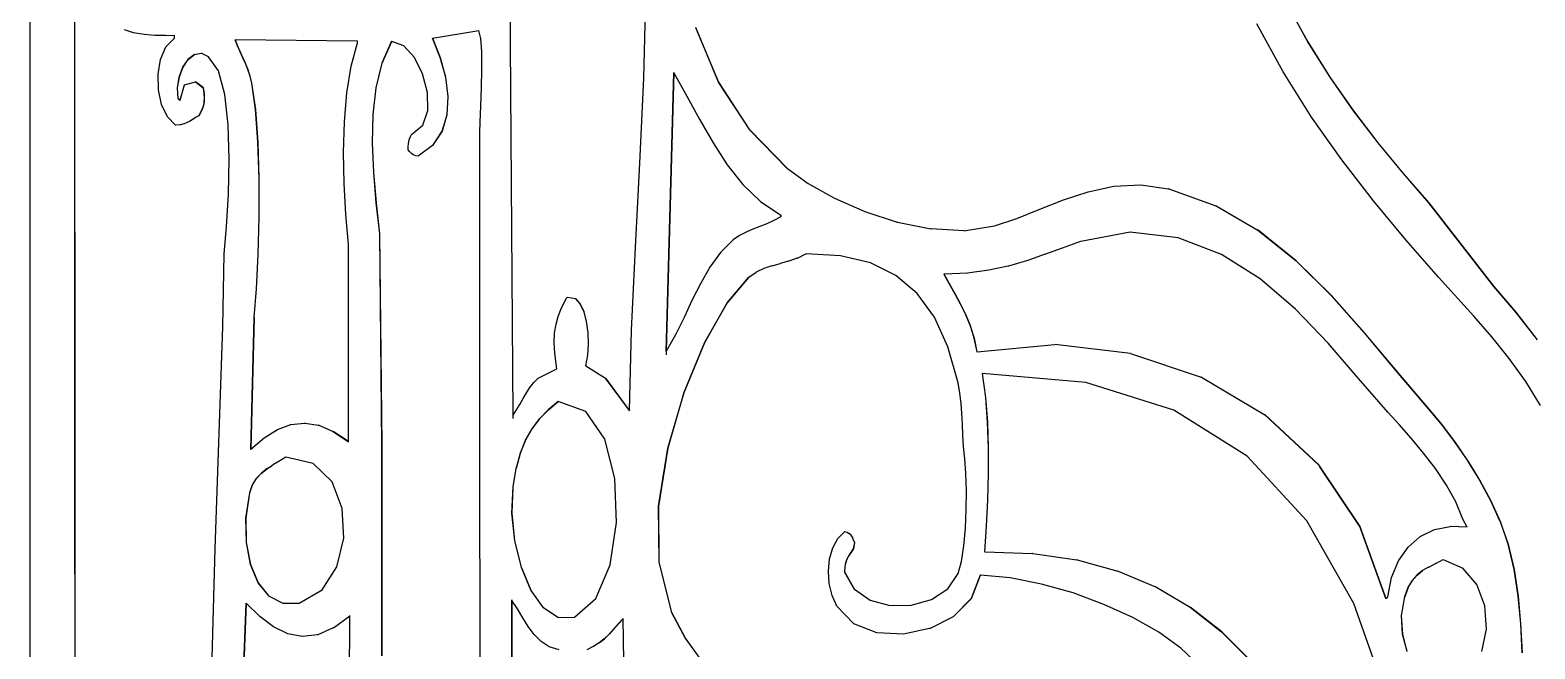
# Model space of a CAD drawing. Header units: inches. Extents: x -343 to 13887, y -13069 to -746.
# Drawn here: x 3665.02 to 3685.13, y -9214.31 to -9206.04 of the extents above; entities that cross this region are included whole.
import ezdxf

# ---------------------------------------------------------------- set-up
doc = ezdxf.new("R2010")
doc.units = ezdxf.units.IN
doc.header["$LTSCALE"] = 17
doc.header["$MEASUREMENT"] = 0
doc.layers.add('OUTLINE', color=1, linetype='Continuous', lineweight=25)

msp = doc.modelspace()

# ---------------------------------------------------------------- linework, layer by layer
for p, q in [((3665.02, -9231.163), (3665.02, -9197.338)), ((3665.61, -9198.178), (3665.617, -9211.878)), ((3665.62, -9211.878), (3665.612, -9198.178)), ((3671.411, -9202.938), (3671.47, -9211.191)), ((3671.473, -9211.187), (3671.414, -9202.938)), ((3673.222, -9206.686), (3673.249, -9205.552)), ((3681.818, -9205.704), (3682.091, -9206.202)), ((3682.093, -9206.202), (3681.82, -9205.704)), ((3666.404, -9206.08), (3666.281, -9206.038)), ((3670.398, -9206.152), (3671.014, -9206.048)), ((3671.042, -9206.155), (3671.014, -9206.048)), ((3673.91, -9206.01), (3674.216, -9206.741)), ((3674.219, -9206.741), (3673.913, -9206.01)), ((3681.761, -9206.6), (3681.412, -9205.96)), ((3666.543, -9206.104), (3666.404, -9206.08)), ((3666.688, -9206.114), (3666.543, -9206.104)), ((3666.827, -9206.115), (3666.688, -9206.114)), ((3666.83, -9206.115), (3666.827, -9206.115)), ((3666.83, -9206.115), (3666.95, -9206.111)), ((3666.836, -9206.269), (3666.95, -9206.152)), ((3666.95, -9206.152), (3666.95, -9206.111)), ((3667.759, -9206.173), (3667.79, -9206.253)), ((3667.762, -9206.173), (3667.759, -9206.173)), ((3667.792, -9206.253), (3667.762, -9206.173)), ((3669.394, -9206.193), (3667.762, -9206.173)), ((3667.79, -9206.253), (3667.823, -9206.331)), ((3667.792, -9206.253), (3667.79, -9206.253)), ((3667.826, -9206.331), (3667.792, -9206.253)), ((3669.309, -9206.527), (3669.394, -9206.214)), ((3669.394, -9206.214), (3669.394, -9206.193)), ((3669.85, -9206.193), (3669.721, -9206.487)), ((3669.724, -9206.487), (3669.853, -9206.194)), ((3669.853, -9206.194), (3669.85, -9206.193)), ((3670.013, -9206.252), (3669.853, -9206.194)), ((3670.155, -9206.409), (3670.013, -9206.252)), ((3670.398, -9206.152), (3670.395, -9206.152)), ((3670.395, -9206.152), (3670.499, -9206.409)), ((3670.501, -9206.409), (3670.398, -9206.152)), ((3671.054, -9206.336), (3671.042, -9206.155)), ((3682.093, -9206.202), (3682.091, -9206.202)), ((3682.091, -9206.202), (3682.386, -9206.674)), ((3682.389, -9206.674), (3682.093, -9206.202)), ((3666.73, -9206.634), (3666.763, -9206.437)), ((3666.763, -9206.437), (3666.836, -9206.269)), ((3667.13, -9206.436), (3667.06, -9206.541)), ((3667.063, -9206.541), (3667.133, -9206.436)), ((3667.215, -9206.368), (3667.13, -9206.436)), ((3667.133, -9206.436), (3667.13, -9206.436)), ((3667.133, -9206.436), (3667.218, -9206.368)), ((3667.218, -9206.368), (3667.215, -9206.368)), ((3667.218, -9206.368), (3667.308, -9206.353)), ((3667.406, -9206.401), (3667.308, -9206.353)), ((3667.536, -9206.586), (3667.406, -9206.401)), ((3667.823, -9206.331), (3667.859, -9206.408)), ((3667.826, -9206.331), (3667.823, -9206.331)), ((3667.862, -9206.408), (3667.826, -9206.331)), ((3667.859, -9206.408), (3667.894, -9206.487)), ((3667.862, -9206.408), (3667.859, -9206.408)), ((3667.897, -9206.487), (3667.862, -9206.408)), ((3670.265, -9206.629), (3670.155, -9206.409)), ((3670.501, -9206.409), (3670.499, -9206.409)), ((3670.499, -9206.409), (3670.57, -9206.672)), ((3670.573, -9206.672), (3670.501, -9206.409)), ((3671.056, -9206.565), (3671.054, -9206.336)), ((3666.736, -9206.842), (3666.73, -9206.634)), ((3667.06, -9206.541), (3667.011, -9206.673)), ((3667.014, -9206.673), (3667.063, -9206.541)), ((3667.063, -9206.541), (3667.06, -9206.541)), ((3667.62, -9206.903), (3667.536, -9206.586)), ((3667.894, -9206.487), (3667.928, -9206.57)), ((3667.897, -9206.487), (3667.894, -9206.487)), ((3667.931, -9206.57), (3667.897, -9206.487)), ((3667.928, -9206.57), (3667.957, -9206.658)), ((3667.931, -9206.57), (3667.928, -9206.57)), ((3667.96, -9206.658), (3667.931, -9206.57)), ((3669.251, -9206.883), (3669.309, -9206.527)), ((3669.721, -9206.487), (3669.64, -9206.815)), ((3669.643, -9206.815), (3669.724, -9206.487)), ((3669.724, -9206.487), (3669.721, -9206.487)), ((3670.329, -9206.877), (3670.265, -9206.629)), ((3671.05, -9206.814), (3671.056, -9206.565)), ((3673.518, -9210.339), (3673.62, -9206.608)), ((3673.623, -9206.613), (3673.521, -9210.334)), ((3673.62, -9206.608), (3673.623, -9206.613)), ((3673.623, -9206.613), (3673.795, -9206.926)), ((3682.141, -9207.205), (3681.761, -9206.6)), ((3666.777, -9207.037), (3666.736, -9206.842)), ((3667.011, -9206.673), (3666.987, -9206.817)), ((3666.987, -9206.817), (3666.994, -9206.961)), ((3666.99, -9206.817), (3666.987, -9206.817)), ((3666.99, -9206.817), (3667.014, -9206.673)), ((3666.997, -9206.961), (3666.99, -9206.817)), ((3667.014, -9206.673), (3667.011, -9206.673)), ((3667.024, -9206.98), (3667.082, -9206.774)), ((3667.082, -9206.774), (3667.229, -9206.733)), ((3667.229, -9206.733), (3667.332, -9206.816)), ((3667.232, -9206.733), (3667.229, -9206.733)), ((3667.335, -9206.816), (3667.232, -9206.733)), ((3667.332, -9206.816), (3667.344, -9206.889)), ((3667.335, -9206.816), (3667.332, -9206.816)), ((3667.346, -9206.889), (3667.335, -9206.816)), ((3667.957, -9206.658), (3667.98, -9206.753)), ((3667.96, -9206.658), (3667.957, -9206.658)), ((3667.983, -9206.753), (3667.96, -9206.658)), ((3667.98, -9206.753), (3668.03, -9207.106)), ((3667.983, -9206.753), (3667.98, -9206.753)), ((3668.033, -9207.106), (3667.983, -9206.753)), ((3669.64, -9206.815), (3669.599, -9207.171)), ((3669.602, -9207.171), (3669.643, -9206.815)), ((3669.643, -9206.815), (3669.64, -9206.815)), ((3670.573, -9206.672), (3670.57, -9206.672)), ((3670.57, -9206.672), (3670.603, -9206.93)), ((3670.606, -9206.93), (3670.573, -9206.672)), ((3671.041, -9207.058), (3671.05, -9206.814)), ((3673.169, -9207.822), (3673.222, -9206.686)), ((3674.216, -9206.741), (3674.633, -9207.377)), ((3674.219, -9206.741), (3674.216, -9206.741)), ((3674.636, -9207.377), (3674.219, -9206.741)), ((3682.386, -9206.674), (3682.701, -9207.122)), ((3682.389, -9206.674), (3682.386, -9206.674)), ((3682.703, -9207.122), (3682.389, -9206.674)), ((3666.854, -9207.202), (3666.777, -9207.037)), ((3666.997, -9206.961), (3666.994, -9206.961)), ((3667.024, -9206.98), (3666.997, -9206.961)), ((3666.997, -9206.961), (3667.023, -9206.982)), ((3667.023, -9206.982), (3667.024, -9206.98)), ((3667.337, -9207.048), (3667.322, -9207.092)), ((3667.325, -9207.092), (3667.34, -9207.048)), ((3667.346, -9207.002), (3667.337, -9207.048)), ((3667.34, -9207.048), (3667.337, -9207.048)), ((3667.34, -9207.048), (3667.348, -9207.002)), ((3667.344, -9206.889), (3667.348, -9206.95)), ((3667.346, -9206.889), (3667.344, -9206.889)), ((3667.351, -9206.95), (3667.346, -9206.889)), ((3667.348, -9206.95), (3667.346, -9207.002)), ((3667.348, -9207.002), (3667.346, -9207.002)), ((3667.351, -9206.95), (3667.348, -9206.95)), ((3667.348, -9207.002), (3667.351, -9206.95)), ((3667.665, -9207.311), (3667.62, -9206.903)), ((3669.219, -9207.27), (3669.251, -9206.883)), ((3670.334, -9207.117), (3670.329, -9206.877)), ((3670.603, -9206.93), (3670.59, -9207.175)), ((3670.593, -9207.175), (3670.606, -9206.93)), ((3670.606, -9206.93), (3670.603, -9206.93)), ((3671.032, -9207.268), (3671.041, -9207.058)), ((3673.795, -9206.926), (3673.968, -9207.244)), ((3666.964, -9207.313), (3666.854, -9207.202)), ((3667.155, -9207.259), (3667.12, -9207.279)), ((3667.157, -9207.259), (3667.155, -9207.259)), ((3667.191, -9207.236), (3667.157, -9207.259)), ((3667.194, -9207.236), (3667.191, -9207.236)), ((3667.229, -9207.212), (3667.194, -9207.236)), ((3667.232, -9207.212), (3667.229, -9207.212)), ((3667.274, -9207.189), (3667.232, -9207.212)), ((3667.301, -9207.138), (3667.274, -9207.189)), ((3667.276, -9207.189), (3667.274, -9207.189)), ((3667.276, -9207.189), (3667.303, -9207.138)), ((3667.322, -9207.092), (3667.301, -9207.138)), ((3667.303, -9207.138), (3667.301, -9207.138)), ((3667.303, -9207.138), (3667.325, -9207.092)), ((3667.325, -9207.092), (3667.322, -9207.092)), ((3668.03, -9207.106), (3668.061, -9207.543)), ((3668.033, -9207.106), (3668.03, -9207.106)), ((3668.064, -9207.543), (3668.033, -9207.106)), ((3669.599, -9207.171), (3669.591, -9207.55)), ((3669.594, -9207.55), (3669.602, -9207.171)), ((3669.602, -9207.171), (3669.599, -9207.171)), ((3670.268, -9207.316), (3670.334, -9207.117)), ((3670.59, -9207.175), (3670.524, -9207.396)), ((3670.527, -9207.396), (3670.593, -9207.175)), ((3670.593, -9207.175), (3670.59, -9207.175)), ((3673.968, -9207.244), (3674.146, -9207.552)), ((3682.546, -9207.778), (3682.141, -9207.205)), ((3682.703, -9207.122), (3682.701, -9207.122)), ((3682.701, -9207.122), (3683.029, -9207.549)), ((3683.031, -9207.549), (3682.703, -9207.122)), ((3666.967, -9207.313), (3666.964, -9207.313)), ((3667.025, -9207.308), (3666.967, -9207.313)), ((3667.028, -9207.308), (3667.025, -9207.308)), ((3667.075, -9207.296), (3667.028, -9207.308)), ((3667.078, -9207.296), (3667.075, -9207.296)), ((3667.117, -9207.279), (3667.078, -9207.296)), ((3667.12, -9207.279), (3667.117, -9207.279)), ((3667.679, -9207.77), (3667.665, -9207.311)), ((3669.209, -9207.677), (3669.219, -9207.27)), ((3670.104, -9207.464), (3670.116, -9207.438)), ((3670.116, -9207.438), (3670.268, -9207.316)), ((3670.524, -9207.396), (3670.398, -9207.584)), ((3670.401, -9207.584), (3670.527, -9207.396)), ((3670.527, -9207.396), (3670.524, -9207.396)), ((3671.029, -9207.417), (3671.032, -9207.268)), ((3671.029, -9211.461), (3671.029, -9207.417)), ((3674.633, -9207.377), (3675.137, -9207.894)), ((3674.636, -9207.377), (3674.633, -9207.377)), ((3675.14, -9207.894), (3674.636, -9207.377)), ((3668.061, -9207.543), (3668.077, -9208.032)), ((3668.064, -9207.543), (3668.061, -9207.543)), ((3668.08, -9208.032), (3668.064, -9207.543)), ((3669.594, -9207.55), (3669.591, -9207.55)), ((3669.591, -9207.55), (3669.608, -9207.946)), ((3669.611, -9207.946), (3669.594, -9207.55)), ((3670.071, -9207.645), (3670.073, -9207.598)), ((3670.089, -9207.665), (3670.071, -9207.645)), ((3670.073, -9207.598), (3670.076, -9207.562)), ((3670.076, -9207.562), (3670.08, -9207.533)), ((3670.08, -9207.533), (3670.086, -9207.509)), ((3670.086, -9207.509), (3670.094, -9207.487)), ((3670.094, -9207.487), (3670.104, -9207.464)), ((3670.398, -9207.584), (3670.207, -9207.728)), ((3670.401, -9207.584), (3670.398, -9207.584)), ((3674.146, -9207.552), (3674.336, -9207.842)), ((3683.029, -9207.549), (3683.366, -9207.958)), ((3683.031, -9207.549), (3683.029, -9207.549)), ((3683.369, -9207.958), (3683.031, -9207.549)), ((3667.669, -9208.237), (3667.679, -9207.77)), ((3669.217, -9208.094), (3669.209, -9207.677)), ((3670.103, -9207.681), (3670.089, -9207.665)), ((3670.118, -9207.694), (3670.103, -9207.681)), ((3670.133, -9207.705), (3670.118, -9207.694)), ((3670.152, -9207.714), (3670.133, -9207.705)), ((3670.175, -9207.722), (3670.152, -9207.714)), ((3670.204, -9207.728), (3670.175, -9207.722)), ((3670.207, -9207.728), (3670.204, -9207.728)), ((3673.107, -9208.949), (3673.169, -9207.822)), ((3674.336, -9207.842), (3674.545, -9208.106)), ((3682.969, -9208.323), (3682.546, -9207.778)), ((3668.077, -9208.032), (3668.077, -9208.543)), ((3668.08, -9208.032), (3668.077, -9208.032)), ((3668.08, -9208.543), (3668.08, -9208.032)), ((3669.611, -9207.946), (3669.608, -9207.946)), ((3669.608, -9207.946), (3669.643, -9208.353)), ((3669.646, -9208.353), (3669.611, -9207.946)), ((3675.14, -9207.894), (3675.137, -9207.894)), ((3675.14, -9207.894), (3675.415, -9208.093)), ((3683.369, -9207.958), (3683.366, -9207.958)), ((3683.366, -9207.958), (3683.707, -9208.35)), ((3683.71, -9208.35), (3683.369, -9207.958)), ((3667.645, -9208.673), (3667.669, -9208.237)), ((3669.24, -9208.508), (3669.217, -9208.094)), ((3674.545, -9208.106), (3674.78, -9208.333)), ((3675.418, -9208.093), (3675.415, -9208.093)), ((3675.418, -9208.093), (3675.766, -9208.29)), ((3678.828, -9208.313), (3679.159, -9208.203)), ((3679.159, -9208.203), (3679.502, -9208.129)), ((3679.502, -9208.129), (3679.86, -9208.11)), ((3679.863, -9208.11), (3679.86, -9208.11)), ((3679.863, -9208.11), (3680.232, -9208.164)), ((3680.235, -9208.164), (3680.232, -9208.164)), ((3680.235, -9208.164), (3680.863, -9208.392)), ((3669.643, -9208.353), (3669.689, -9208.765)), ((3669.646, -9208.353), (3669.643, -9208.353)), ((3669.691, -9208.765), (3669.646, -9208.353)), ((3674.78, -9208.333), (3675.049, -9208.516)), ((3675.769, -9208.29), (3675.766, -9208.29)), ((3675.769, -9208.29), (3676.171, -9208.468)), ((3678.202, -9208.561), (3678.51, -9208.438)), ((3678.51, -9208.438), (3678.828, -9208.313)), ((3680.866, -9208.392), (3680.863, -9208.392)), ((3680.866, -9208.392), (3681.426, -9208.719)), ((3683.403, -9208.845), (3682.969, -9208.323)), ((3683.707, -9208.35), (3684.576, -9209.47)), ((3683.71, -9208.35), (3683.707, -9208.35)), ((3684.579, -9209.47), (3683.71, -9208.35)), ((3668.077, -9208.543), (3668.065, -9209.044)), ((3668.068, -9209.044), (3668.08, -9208.543)), ((3668.08, -9208.543), (3668.077, -9208.543)), ((3669.276, -9208.91), (3669.24, -9208.508)), ((3674.862, -9208.633), (3674.769, -9208.669)), ((3674.956, -9208.59), (3674.862, -9208.633)), ((3675.049, -9208.537), (3674.956, -9208.59)), ((3675.049, -9208.516), (3675.049, -9208.537)), ((3676.174, -9208.468), (3676.171, -9208.468)), ((3676.174, -9208.468), (3676.607, -9208.61)), ((3676.61, -9208.61), (3676.607, -9208.61)), ((3676.61, -9208.61), (3677.056, -9208.701)), ((3677.495, -9208.724), (3677.905, -9208.661)), ((3677.905, -9208.661), (3678.202, -9208.561)), ((3667.612, -9209.035), (3667.645, -9208.673)), ((3669.689, -9208.765), (3669.718, -9211.585)), ((3669.691, -9208.765), (3669.689, -9208.765)), ((3669.721, -9211.585), (3669.691, -9208.765)), ((3674.415, -9208.848), (3674.246, -9209.017)), ((3674.499, -9208.789), (3674.415, -9208.848)), ((3674.586, -9208.742), (3674.499, -9208.789)), ((3674.676, -9208.704), (3674.586, -9208.742)), ((3674.769, -9208.669), (3674.676, -9208.704)), ((3677.059, -9208.701), (3677.056, -9208.701)), ((3677.495, -9208.724), (3677.059, -9208.701)), ((3679.054, -9208.869), (3678.811, -9208.957)), ((3679.057, -9208.869), (3679.054, -9208.869)), ((3679.717, -9208.744), (3679.057, -9208.869)), ((3680.361, -9208.821), (3679.717, -9208.744)), ((3680.938, -9209.04), (3680.361, -9208.821)), ((3681.426, -9208.719), (3681.935, -9209.125)), ((3681.429, -9208.719), (3681.426, -9208.719)), ((3681.938, -9209.125), (3681.429, -9208.719)), ((3683.84, -9209.346), (3683.403, -9208.845)), ((3667.597, -9210.009), (3667.612, -9209.035)), ((3668.065, -9209.044), (3668.042, -9209.501)), ((3668.045, -9209.501), (3668.068, -9209.044)), ((3668.068, -9209.044), (3668.065, -9209.044)), ((3669.276, -9211.542), (3669.276, -9208.91)), ((3673.055, -9210.055), (3673.107, -9208.949)), ((3674.246, -9209.017), (3674.104, -9209.211)), ((3675.273, -9209.09), (3675.387, -9209.035)), ((3675.387, -9209.035), (3675.39, -9209.035)), ((3675.848, -9209.06), (3675.39, -9209.035)), ((3676.247, -9209.155), (3675.848, -9209.06)), ((3678.571, -9209.044), (3678.337, -9209.125)), ((3678.574, -9209.044), (3678.571, -9209.044)), ((3678.808, -9208.957), (3678.574, -9209.044)), ((3678.811, -9208.957), (3678.808, -9208.957)), ((3681.456, -9209.368), (3680.938, -9209.04)), ((3674.104, -9209.211), (3673.98, -9209.424)), ((3674.823, -9209.228), (3674.722, -9209.277)), ((3674.825, -9209.228), (3674.823, -9209.228)), ((3674.93, -9209.192), (3674.825, -9209.228)), ((3674.933, -9209.192), (3674.93, -9209.192)), ((3674.933, -9209.192), (3675.041, -9209.162)), ((3675.043, -9209.162), (3675.041, -9209.162)), ((3675.154, -9209.13), (3675.043, -9209.162)), ((3675.157, -9209.13), (3675.154, -9209.13)), ((3675.27, -9209.09), (3675.157, -9209.13)), ((3675.273, -9209.09), (3675.27, -9209.09)), ((3676.587, -9209.321), (3676.247, -9209.155)), ((3677.829, -9209.252), (3677.547, -9209.29)), ((3677.831, -9209.252), (3677.829, -9209.252)), ((3678.089, -9209.196), (3677.831, -9209.252)), ((3678.092, -9209.196), (3678.089, -9209.196)), ((3678.334, -9209.125), (3678.092, -9209.196)), ((3678.337, -9209.125), (3678.334, -9209.125)), ((3681.935, -9209.125), (3682.404, -9209.588)), ((3681.938, -9209.125), (3681.935, -9209.125)), ((3682.407, -9209.588), (3681.938, -9209.125)), ((3673.98, -9209.424), (3673.868, -9209.65)), ((3674.622, -9209.346), (3674.333, -9209.689)), ((3674.336, -9209.689), (3674.624, -9209.346)), ((3674.624, -9209.346), (3674.622, -9209.346)), ((3674.624, -9209.346), (3674.72, -9209.277)), ((3674.722, -9209.277), (3674.72, -9209.277)), ((3676.871, -9209.562), (3676.587, -9209.321)), ((3677.228, -9209.304), (3677.3, -9209.436)), ((3677.231, -9209.304), (3677.228, -9209.304)), ((3677.544, -9209.29), (3677.231, -9209.304)), ((3677.303, -9209.436), (3677.231, -9209.304)), ((3677.3, -9209.436), (3677.375, -9209.568)), ((3677.303, -9209.436), (3677.3, -9209.436)), ((3677.378, -9209.568), (3677.303, -9209.436)), ((3677.547, -9209.29), (3677.544, -9209.29)), ((3681.928, -9209.774), (3681.456, -9209.368)), ((3684.31, -9209.868), (3683.84, -9209.346)), ((3684.579, -9209.47), (3684.576, -9209.47)), ((3684.576, -9209.47), (3684.871, -9209.813)), ((3684.873, -9209.813), (3684.579, -9209.47)), ((3668.042, -9209.501), (3668.01, -9209.885)), ((3668.013, -9209.885), (3668.045, -9209.501)), ((3668.045, -9209.501), (3668.042, -9209.501)), ((3672.151, -9209.691), (3672.192, -9209.615)), ((3672.195, -9209.615), (3672.192, -9209.615)), ((3672.31, -9209.636), (3672.195, -9209.615)), ((3672.313, -9209.636), (3672.31, -9209.636)), ((3672.31, -9209.636), (3672.37, -9209.704)), ((3672.373, -9209.704), (3672.313, -9209.636)), ((3673.868, -9209.65), (3673.758, -9209.882)), ((3677.102, -9209.88), (3676.871, -9209.562)), ((3677.375, -9209.568), (3677.449, -9209.703)), ((3677.378, -9209.568), (3677.375, -9209.568)), ((3677.452, -9209.703), (3677.378, -9209.568)), ((3682.404, -9209.588), (3682.846, -9210.088)), ((3682.407, -9209.588), (3682.404, -9209.588)), ((3682.849, -9210.088), (3682.407, -9209.588)), ((3672.047, -9209.974), (3672.076, -9209.869)), ((3672.076, -9209.869), (3672.112, -9209.775)), ((3672.112, -9209.775), (3672.151, -9209.691)), ((3672.373, -9209.704), (3672.37, -9209.704)), ((3672.37, -9209.704), (3672.418, -9209.808)), ((3672.421, -9209.808), (3672.373, -9209.704)), ((3672.421, -9209.808), (3672.418, -9209.808)), ((3672.418, -9209.808), (3672.452, -9209.938)), ((3672.455, -9209.938), (3672.421, -9209.808)), ((3674.333, -9209.689), (3674.033, -9210.22)), ((3674.036, -9210.22), (3674.336, -9209.689)), ((3674.336, -9209.689), (3674.333, -9209.689)), ((3677.449, -9209.703), (3677.519, -9209.845)), ((3677.452, -9209.703), (3677.449, -9209.703)), ((3677.522, -9209.845), (3677.452, -9209.703)), ((3677.519, -9209.845), (3677.581, -9209.996)), ((3677.522, -9209.845), (3677.519, -9209.845)), ((3677.584, -9209.996), (3677.522, -9209.845)), ((3682.362, -9210.227), (3681.928, -9209.774)), ((3684.55, -9210.144), (3684.31, -9209.868)), ((3684.873, -9209.813), (3684.871, -9209.813)), ((3684.871, -9209.813), (3685.157, -9210.181)), ((3685.16, -9210.181), (3684.873, -9209.813)), ((3667.494, -9212.975), (3667.597, -9210.009)), ((3668.01, -9209.885), (3667.966, -9211.648)), ((3668.013, -9209.885), (3667.969, -9211.645)), ((3668.013, -9209.885), (3668.01, -9209.885)), ((3672.028, -9210.09), (3672.047, -9209.974)), ((3672.455, -9209.938), (3672.452, -9209.938)), ((3672.452, -9209.938), (3672.472, -9210.085)), ((3672.475, -9210.085), (3672.455, -9209.938)), ((3673.031, -9211.126), (3673.055, -9210.055)), ((3673.758, -9209.882), (3673.644, -9210.115)), ((3677.284, -9210.277), (3677.102, -9209.88)), ((3677.581, -9209.996), (3677.633, -9210.161)), ((3677.584, -9209.996), (3677.581, -9209.996)), ((3677.635, -9210.161), (3677.584, -9209.996)), ((3672.021, -9210.219), (3672.028, -9210.09)), ((3672.03, -9210.362), (3672.021, -9210.219)), ((3672.477, -9210.239), (3672.467, -9210.389)), ((3672.47, -9210.389), (3672.48, -9210.239)), ((3672.475, -9210.085), (3672.472, -9210.085)), ((3672.472, -9210.085), (3672.477, -9210.239)), ((3672.48, -9210.239), (3672.475, -9210.085)), ((3672.48, -9210.239), (3672.477, -9210.239)), ((3673.644, -9210.115), (3673.521, -9210.334)), ((3674.033, -9210.22), (3673.757, -9210.885)), ((3673.76, -9210.885), (3674.036, -9210.22)), ((3674.036, -9210.22), (3674.033, -9210.22)), ((3677.633, -9210.161), (3677.67, -9210.341)), ((3677.635, -9210.161), (3677.633, -9210.161)), ((3677.673, -9210.341), (3677.635, -9210.161)), ((3677.673, -9210.341), (3678.71, -9210.245)), ((3678.713, -9210.245), (3678.71, -9210.245)), ((3678.71, -9210.245), (3678.711, -9210.245)), ((3678.713, -9210.245), (3678.711, -9210.245)), ((3679.721, -9210.364), (3678.713, -9210.245)), ((3682.77, -9210.697), (3682.362, -9210.227)), ((3682.846, -9210.088), (3683.276, -9210.601)), ((3682.849, -9210.088), (3682.846, -9210.088)), ((3683.279, -9210.601), (3682.849, -9210.088)), ((3684.784, -9210.434), (3684.55, -9210.144)), ((3672.059, -9210.569), (3672.03, -9210.362)), ((3672.467, -9210.389), (3672.442, -9210.528)), ((3672.445, -9210.528), (3672.47, -9210.389)), ((3672.47, -9210.389), (3672.467, -9210.389)), ((3673.518, -9210.339), (3673.517, -9210.341)), ((3673.517, -9210.341), (3673.517, -9210.383)), ((3673.518, -9210.341), (3673.517, -9210.341)), ((3673.521, -9210.334), (3673.518, -9210.339)), ((3677.419, -9210.756), (3677.284, -9210.277)), ((3677.67, -9210.341), (3677.673, -9210.341)), ((3679.724, -9210.364), (3679.721, -9210.364)), ((3679.724, -9210.364), (3680.669, -9210.682)), ((3685.004, -9210.738), (3684.784, -9210.434)), ((3671.809, -9210.694), (3672.059, -9210.569)), ((3672.445, -9210.528), (3672.442, -9210.528)), ((3672.445, -9210.528), (3672.707, -9210.694)), ((3677.743, -9210.632), (3677.786, -9210.951)), ((3677.746, -9210.632), (3677.743, -9210.632)), ((3677.788, -9210.951), (3677.746, -9210.632)), ((3679.126, -9210.752), (3677.746, -9210.632)), ((3683.276, -9210.601), (3683.707, -9211.108)), ((3683.279, -9210.601), (3683.276, -9210.601)), ((3683.71, -9211.108), (3683.279, -9210.601)), ((3671.652, -9210.892), (3671.699, -9210.82)), ((3671.699, -9210.82), (3671.751, -9210.753)), ((3671.751, -9210.753), (3671.809, -9210.694)), ((3672.71, -9210.694), (3672.707, -9210.694)), ((3672.707, -9210.694), (3673.031, -9211.129)), ((3673.031, -9211.126), (3672.71, -9210.694)), ((3677.444, -9210.893), (3677.419, -9210.756)), ((3680.301, -9211.121), (3679.126, -9210.752)), ((3680.671, -9210.682), (3680.669, -9210.682)), ((3680.671, -9210.682), (3681.518, -9211.184)), ((3683.162, -9211.15), (3682.77, -9210.697)), ((3685.202, -9211.059), (3685.004, -9210.738)), ((3671.519, -9211.12), (3671.564, -9211.045)), ((3671.564, -9211.045), (3671.608, -9210.968)), ((3671.608, -9210.968), (3671.652, -9210.892)), ((3672.074, -9211.005), (3671.942, -9211.119)), ((3671.945, -9211.119), (3672.077, -9211.005)), ((3672.077, -9211.005), (3672.074, -9211.005)), ((3672.447, -9211.139), (3672.077, -9211.005)), ((3673.757, -9210.885), (3673.539, -9211.631)), ((3673.542, -9211.631), (3673.76, -9210.885)), ((3673.76, -9210.885), (3673.757, -9210.885)), ((3677.46, -9211.031), (3677.444, -9210.893)), ((3677.47, -9211.169), (3677.46, -9211.031)), ((3677.788, -9210.951), (3677.786, -9210.951)), ((3677.786, -9210.951), (3677.811, -9211.284)), ((3677.814, -9211.284), (3677.788, -9210.951)), ((3671.47, -9211.191), (3671.473, -9211.187)), ((3671.47, -9211.191), (3671.47, -9211.233)), ((3671.473, -9211.187), (3671.519, -9211.12)), ((3671.825, -9211.24), (3671.724, -9211.373)), ((3671.727, -9211.373), (3671.828, -9211.24)), ((3671.942, -9211.119), (3671.825, -9211.24)), ((3671.828, -9211.24), (3671.825, -9211.24)), ((3671.828, -9211.24), (3671.945, -9211.119)), ((3671.945, -9211.119), (3671.942, -9211.119)), ((3672.699, -9211.512), (3672.447, -9211.139)), ((3673.031, -9211.129), (3673.031, -9211.126)), ((3677.477, -9211.311), (3677.47, -9211.169)), ((3681.28, -9211.737), (3680.301, -9211.121)), ((3681.518, -9211.184), (3682.235, -9211.854)), ((3681.521, -9211.184), (3681.518, -9211.184)), ((3682.238, -9211.854), (3681.521, -9211.184)), ((3683.311, -9211.316), (3683.162, -9211.15)), ((3683.707, -9211.108), (3683.876, -9211.311)), ((3683.71, -9211.108), (3683.707, -9211.108)), ((3683.879, -9211.311), (3683.71, -9211.108)), ((3668.149, -9211.493), (3668.328, -9211.381)), ((3668.328, -9211.381), (3668.506, -9211.313)), ((3668.506, -9211.313), (3668.687, -9211.294)), ((3668.69, -9211.294), (3668.687, -9211.294)), ((3668.69, -9211.294), (3668.688, -9211.294)), ((3668.69, -9211.294), (3668.873, -9211.324)), ((3668.876, -9211.324), (3668.873, -9211.324)), ((3668.876, -9211.324), (3669.068, -9211.406)), ((3669.071, -9211.406), (3669.068, -9211.406)), ((3669.276, -9211.542), (3669.071, -9211.406)), ((3669.071, -9211.406), (3669.276, -9211.544)), ((3671.043, -9218.761), (3671.029, -9211.461)), ((3671.724, -9211.373), (3671.639, -9211.524)), ((3671.641, -9211.524), (3671.727, -9211.373)), ((3671.727, -9211.373), (3671.724, -9211.373)), ((3677.483, -9211.457), (3677.477, -9211.311)), ((3677.493, -9211.61), (3677.483, -9211.457)), ((3677.814, -9211.284), (3677.811, -9211.284)), ((3677.811, -9211.284), (3677.822, -9211.626)), ((3677.825, -9211.626), (3677.814, -9211.284)), ((3683.472, -9211.498), (3683.311, -9211.316)), ((3683.876, -9211.311), (3684.051, -9211.539)), ((3683.879, -9211.311), (3683.876, -9211.311)), ((3684.053, -9211.539), (3683.879, -9211.311)), ((3667.966, -9211.648), (3667.969, -9211.645)), ((3667.969, -9211.645), (3668.149, -9211.493)), ((3669.276, -9211.544), (3669.276, -9211.542)), ((3669.721, -9211.585), (3669.718, -9211.585)), ((3669.718, -9211.585), (3669.718, -9211.878)), ((3669.721, -9211.878), (3669.721, -9211.585)), ((3671.639, -9211.524), (3671.568, -9211.699)), ((3671.571, -9211.699), (3671.641, -9211.524)), ((3671.641, -9211.524), (3671.639, -9211.524)), ((3672.833, -9212.037), (3672.699, -9211.512)), ((3673.539, -9211.631), (3673.5, -9211.878)), ((3673.503, -9211.878), (3673.542, -9211.631)), ((3673.542, -9211.631), (3673.539, -9211.631)), ((3677.508, -9211.772), (3677.493, -9211.61)), ((3677.825, -9211.626), (3677.822, -9211.626)), ((3677.822, -9211.626), (3677.822, -9211.878)), ((3677.825, -9211.878), (3677.825, -9211.626)), ((3683.636, -9211.695), (3683.472, -9211.498)), ((3684.051, -9211.539), (3684.223, -9211.79)), ((3684.053, -9211.539), (3684.051, -9211.539)), ((3684.226, -9211.79), (3684.053, -9211.539)), ((3665.617, -9211.878), (3665.62, -9211.878)), ((3665.617, -9211.878), (3665.624, -9223.531)), ((3665.627, -9223.519), (3665.62, -9211.878)), ((3668.19, -9211.901), (3668.225, -9211.878)), ((3668.225, -9211.878), (3668.228, -9211.878)), ((3668.228, -9211.878), (3668.27, -9211.849)), ((3668.273, -9211.849), (3668.27, -9211.849)), ((3668.355, -9211.8), (3668.273, -9211.849)), ((3668.358, -9211.8), (3668.355, -9211.8)), ((3668.437, -9211.751), (3668.358, -9211.8)), ((3668.804, -9211.835), (3668.437, -9211.751)), ((3669.054, -9212.082), (3668.804, -9211.835)), ((3669.718, -9211.878), (3669.721, -9211.878)), ((3669.718, -9211.878), (3669.718, -9214.406)), ((3669.721, -9214.406), (3669.721, -9211.878)), ((3671.519, -9211.878), (3671.512, -9211.904)), ((3671.515, -9211.904), (3671.522, -9211.878)), ((3671.568, -9211.699), (3671.519, -9211.878)), ((3671.519, -9211.878), (3671.522, -9211.878)), ((3671.522, -9211.878), (3671.571, -9211.699)), ((3671.571, -9211.699), (3671.568, -9211.699)), ((3673.5, -9211.878), (3673.415, -9212.405)), ((3673.418, -9212.405), (3673.503, -9211.878)), ((3673.5, -9211.878), (3673.503, -9211.878)), ((3677.524, -9211.969), (3677.508, -9211.772)), ((3677.822, -9211.878), (3677.825, -9211.878)), ((3677.822, -9211.878), (3677.822, -9211.975)), ((3677.825, -9211.975), (3677.825, -9211.878)), ((3682.078, -9212.599), (3681.28, -9211.737)), ((3682.238, -9211.854), (3682.235, -9211.854)), ((3682.235, -9211.854), (3682.251, -9211.878)), ((3682.253, -9211.878), (3682.238, -9211.854)), ((3682.251, -9211.878), (3682.253, -9211.878)), ((3682.251, -9211.878), (3682.785, -9212.678)), ((3682.788, -9212.678), (3682.253, -9211.878)), ((3683.796, -9211.904), (3683.636, -9211.695)), ((3684.226, -9211.79), (3684.223, -9211.79)), ((3684.223, -9211.79), (3684.277, -9211.878)), ((3684.28, -9211.878), (3684.226, -9211.79)), ((3684.277, -9211.878), (3684.28, -9211.878)), ((3684.277, -9211.878), (3684.388, -9212.057)), ((3684.39, -9212.057), (3684.28, -9211.878)), ((3668.042, -9212.034), (3667.988, -9212.122)), ((3667.991, -9212.122), (3668.045, -9212.034)), ((3668.11, -9211.962), (3668.042, -9212.034)), ((3668.045, -9212.034), (3668.042, -9212.034)), ((3668.045, -9212.034), (3668.113, -9211.962)), ((3668.188, -9211.901), (3668.11, -9211.962)), ((3668.113, -9211.962), (3668.11, -9211.962)), ((3668.113, -9211.962), (3668.19, -9211.901)), ((3668.19, -9211.901), (3668.188, -9211.901)), ((3669.189, -9212.435), (3669.054, -9212.082)), ((3671.512, -9211.904), (3671.47, -9212.145)), ((3671.473, -9212.145), (3671.515, -9211.904)), ((3671.515, -9211.904), (3671.512, -9211.904)), ((3672.855, -9212.625), (3672.833, -9212.037)), ((3677.531, -9212.2), (3677.524, -9211.969)), ((3677.822, -9211.975), (3677.812, -9212.326)), ((3677.815, -9212.326), (3677.825, -9211.975)), ((3677.825, -9211.975), (3677.822, -9211.975)), ((3683.943, -9212.123), (3683.796, -9211.904)), ((3684.388, -9212.057), (3684.537, -9212.337)), ((3684.39, -9212.057), (3684.388, -9212.057)), ((3684.54, -9212.337), (3684.39, -9212.057)), ((3667.951, -9212.228), (3667.902, -9212.567)), ((3667.904, -9212.567), (3667.954, -9212.228)), ((3667.988, -9212.122), (3667.951, -9212.228)), ((3667.954, -9212.228), (3667.951, -9212.228)), ((3667.954, -9212.228), (3667.991, -9212.122)), ((3667.991, -9212.122), (3667.988, -9212.122)), ((3671.47, -9212.145), (3671.455, -9212.5)), ((3671.458, -9212.5), (3671.473, -9212.145)), ((3671.473, -9212.145), (3671.47, -9212.145)), ((3677.529, -9212.448), (3677.531, -9212.2)), ((3684.068, -9212.349), (3683.943, -9212.123)), ((3669.211, -9212.833), (3669.189, -9212.435)), ((3673.415, -9212.405), (3673.421, -9213.154)), ((3673.418, -9212.405), (3673.415, -9212.405)), ((3673.424, -9213.154), (3673.418, -9212.405)), ((3677.517, -9212.699), (3677.529, -9212.448)), ((3677.812, -9212.326), (3677.795, -9212.674)), ((3677.798, -9212.674), (3677.815, -9212.326)), ((3677.815, -9212.326), (3677.812, -9212.326)), ((3684.164, -9212.581), (3684.068, -9212.349)), ((3684.54, -9212.337), (3684.537, -9212.337)), ((3684.537, -9212.337), (3684.65, -9212.586)), ((3684.652, -9212.585), (3684.54, -9212.337)), ((3667.902, -9212.567), (3667.907, -9212.891)), ((3667.904, -9212.567), (3667.902, -9212.567)), ((3667.91, -9212.891), (3667.904, -9212.567)), ((3671.458, -9212.5), (3671.455, -9212.5)), ((3671.455, -9212.5), (3671.494, -9212.869)), ((3671.496, -9212.869), (3671.458, -9212.5)), ((3672.77, -9213.188), (3672.855, -9212.625)), ((3677.795, -9212.674), (3677.773, -9213.016)), ((3677.776, -9213.016), (3677.798, -9212.674)), ((3677.798, -9212.674), (3677.795, -9212.674)), ((3682.707, -9213.705), (3682.078, -9212.599)), ((3682.785, -9212.678), (3683.133, -9213.639)), ((3682.788, -9212.678), (3682.785, -9212.678)), ((3683.135, -9213.637), (3682.788, -9212.678)), ((3683.784, -9212.719), (3683.995, -9212.675)), ((3683.998, -9212.675), (3683.995, -9212.675)), ((3684.223, -9212.685), (3683.998, -9212.675)), ((3684.223, -9212.685), (3684.164, -9212.581)), ((3684.65, -9212.586), (3684.652, -9212.585)), ((3684.65, -9212.586), (3684.666, -9212.624)), ((3684.669, -9212.624), (3684.652, -9212.585)), ((3684.666, -9212.624), (3684.768, -9212.913)), ((3684.669, -9212.624), (3684.666, -9212.624)), ((3684.77, -9212.913), (3684.669, -9212.624)), ((3669.12, -9213.216), (3669.211, -9212.833)), ((3671.496, -9212.869), (3671.494, -9212.869)), ((3671.494, -9212.869), (3671.581, -9213.222)), ((3671.584, -9213.222), (3671.496, -9212.869)), ((3675.744, -9212.963), (3675.811, -9212.839)), ((3675.811, -9212.839), (3675.903, -9212.747)), ((3675.906, -9212.747), (3675.903, -9212.747)), ((3675.938, -9212.758), (3675.906, -9212.747)), ((3675.941, -9212.758), (3675.938, -9212.758)), ((3675.941, -9212.758), (3675.963, -9212.771)), ((3675.966, -9212.771), (3675.963, -9212.771)), ((3675.963, -9212.771), (3675.982, -9212.786)), ((3675.984, -9212.786), (3675.966, -9212.771)), ((3675.984, -9212.786), (3675.982, -9212.786)), ((3675.982, -9212.786), (3675.995, -9212.804)), ((3675.998, -9212.804), (3675.984, -9212.786)), ((3675.995, -9212.804), (3676.007, -9212.828)), ((3675.998, -9212.804), (3675.995, -9212.804)), ((3676.009, -9212.828), (3675.998, -9212.804)), ((3676.009, -9212.828), (3676.007, -9212.828)), ((3676.007, -9212.828), (3676.019, -9212.856)), ((3676.022, -9212.856), (3676.009, -9212.828)), ((3676.022, -9212.856), (3676.019, -9212.856)), ((3676.019, -9212.856), (3676.035, -9212.892)), ((3676.038, -9212.892), (3676.022, -9212.856)), ((3677.496, -9212.936), (3677.517, -9212.699)), ((3683.433, -9212.952), (3683.595, -9212.812)), ((3683.595, -9212.812), (3683.784, -9212.719)), ((3667.435, -9214.987), (3667.494, -9212.975)), ((3667.907, -9212.891), (3667.963, -9213.184)), ((3667.91, -9212.891), (3667.907, -9212.891)), ((3667.966, -9213.184), (3667.91, -9212.891)), ((3675.703, -9213.111), (3675.744, -9212.963)), ((3675.95, -9213.079), (3675.932, -9213.114)), ((3675.935, -9213.114), (3675.953, -9213.079)), ((3675.971, -9213.048), (3675.95, -9213.079)), ((3675.953, -9213.079), (3675.95, -9213.079)), ((3675.953, -9213.079), (3675.973, -9213.048)), ((3675.994, -9213.014), (3675.971, -9213.048)), ((3675.973, -9213.048), (3675.971, -9213.048)), ((3675.973, -9213.048), (3675.997, -9213.014)), ((3676.021, -9212.975), (3675.994, -9213.014)), ((3675.997, -9213.014), (3675.994, -9213.014)), ((3675.997, -9213.014), (3676.023, -9212.975)), ((3676.035, -9212.892), (3676.021, -9212.975)), ((3676.023, -9212.975), (3676.021, -9212.975)), ((3676.023, -9212.975), (3676.038, -9212.892)), ((3676.038, -9212.892), (3676.035, -9212.892)), ((3677.463, -9213.144), (3677.496, -9212.936)), ((3677.776, -9213.016), (3677.773, -9213.016)), ((3677.776, -9213.016), (3678.414, -9213.037)), ((3678.416, -9213.037), (3678.414, -9213.037)), ((3678.416, -9213.037), (3679.007, -9213.124)), ((3683.303, -9213.135), (3683.433, -9212.952)), ((3684.768, -9212.913), (3684.848, -9213.251)), ((3684.77, -9212.913), (3684.768, -9212.913)), ((3684.851, -9213.251), (3684.77, -9212.913)), ((3667.963, -9213.184), (3668.066, -9213.428)), ((3667.966, -9213.184), (3667.963, -9213.184)), ((3668.069, -9213.428), (3667.966, -9213.184)), ((3668.921, -9213.525), (3669.12, -9213.216)), ((3671.584, -9213.222), (3671.581, -9213.222)), ((3671.581, -9213.222), (3671.71, -9213.531)), ((3671.713, -9213.531), (3671.584, -9213.222)), ((3672.581, -9213.638), (3672.77, -9213.188)), ((3673.421, -9213.154), (3673.591, -9213.825)), ((3673.424, -9213.154), (3673.421, -9213.154)), ((3673.594, -9213.825), (3673.424, -9213.154)), ((3675.687, -9213.272), (3675.703, -9213.111)), ((3675.698, -9213.438), (3675.687, -9213.272)), ((3675.908, -9213.213), (3675.903, -9213.286)), ((3675.906, -9213.286), (3675.903, -9213.286)), ((3675.903, -9213.286), (3676.03, -9213.515)), ((3675.906, -9213.286), (3675.911, -9213.213)), ((3676.033, -9213.515), (3675.906, -9213.286)), ((3675.918, -9213.157), (3675.908, -9213.213)), ((3675.911, -9213.213), (3675.908, -9213.213)), ((3675.911, -9213.213), (3675.921, -9213.157)), ((3675.932, -9213.114), (3675.918, -9213.157)), ((3675.921, -9213.157), (3675.918, -9213.157)), ((3675.921, -9213.157), (3675.935, -9213.114)), ((3675.935, -9213.114), (3675.932, -9213.114)), ((3677.419, -9213.307), (3677.463, -9213.144)), ((3679.01, -9213.124), (3679.007, -9213.124)), ((3679.01, -9213.124), (3679.554, -9213.274)), ((3679.557, -9213.274), (3679.554, -9213.274)), ((3679.557, -9213.274), (3680.058, -9213.485)), ((3683.211, -9213.358), (3683.303, -9213.135)), ((3683.623, -9213.267), (3683.549, -9213.325)), ((3683.552, -9213.325), (3683.626, -9213.267)), ((3683.626, -9213.267), (3683.623, -9213.267)), ((3683.706, -9213.219), (3683.626, -9213.267)), ((3683.709, -9213.219), (3683.706, -9213.219)), ((3683.709, -9213.219), (3683.798, -9213.172)), ((3683.801, -9213.172), (3683.798, -9213.172)), ((3683.801, -9213.172), (3683.899, -9213.12)), ((3683.899, -9213.12), (3684.165, -9213.233)), ((3684.352, -9213.453), (3684.165, -9213.233)), ((3684.848, -9213.251), (3684.901, -9213.607)), ((3684.851, -9213.251), (3684.848, -9213.251)), ((3684.904, -9213.607), (3684.851, -9213.251)), ((3668.069, -9213.428), (3668.066, -9213.428)), ((3668.066, -9213.428), (3668.211, -9213.607)), ((3668.214, -9213.607), (3668.069, -9213.428)), ((3675.735, -9213.597), (3675.698, -9213.438)), ((3677.282, -9213.51), (3677.419, -9213.307)), ((3677.714, -9213.328), (3677.594, -9213.638)), ((3677.597, -9213.638), (3677.717, -9213.328)), ((3677.717, -9213.328), (3677.714, -9213.328)), ((3678.114, -9213.364), (3677.717, -9213.328)), ((3678.532, -9213.446), (3678.114, -9213.364)), ((3678.955, -9213.565), (3678.532, -9213.446)), ((3680.061, -9213.485), (3680.058, -9213.485)), ((3680.061, -9213.485), (3680.519, -9213.756)), ((3683.162, -9213.618), (3683.211, -9213.358)), ((3683.429, -9213.493), (3683.383, -9213.618)), ((3683.432, -9213.493), (3683.386, -9213.618)), ((3683.485, -9213.398), (3683.429, -9213.493)), ((3683.432, -9213.493), (3683.429, -9213.493)), ((3683.432, -9213.493), (3683.488, -9213.398)), ((3683.549, -9213.325), (3683.485, -9213.398)), ((3683.488, -9213.398), (3683.485, -9213.398)), ((3683.488, -9213.398), (3683.552, -9213.325)), ((3683.552, -9213.325), (3683.549, -9213.325)), ((3684.457, -9213.739), (3684.352, -9213.453)), ((3668.214, -9213.607), (3668.211, -9213.607)), ((3668.214, -9213.607), (3668.395, -9213.703)), ((3668.614, -9213.701), (3668.921, -9213.525)), ((3671.456, -9213.659), (3671.456, -9219.943)), ((3671.458, -9213.664), (3671.456, -9213.659)), ((3671.458, -9219.941), (3671.458, -9213.664)), ((3671.532, -9213.776), (3671.458, -9213.664)), ((3671.71, -9213.531), (3671.876, -9213.764)), ((3671.713, -9213.531), (3671.71, -9213.531)), ((3671.879, -9213.764), (3671.713, -9213.531)), ((3672.295, -9213.887), (3672.581, -9213.638)), ((3675.8, -9213.742), (3675.735, -9213.597)), ((3676.033, -9213.515), (3676.03, -9213.515)), ((3676.033, -9213.515), (3676.244, -9213.662)), ((3676.246, -9213.662), (3676.244, -9213.662)), ((3676.246, -9213.662), (3676.509, -9213.731)), ((3676.793, -9213.726), (3677.062, -9213.651)), ((3677.062, -9213.651), (3677.282, -9213.51)), ((3677.594, -9213.638), (3677.356, -9213.878)), ((3677.359, -9213.878), (3677.597, -9213.638)), ((3677.597, -9213.638), (3677.594, -9213.638)), ((3679.367, -9213.717), (3678.955, -9213.565)), ((3683.133, -9213.639), (3683.135, -9213.637)), ((3683.135, -9213.637), (3683.162, -9213.618)), ((3683.383, -9213.618), (3683.341, -9213.868)), ((3683.344, -9213.868), (3683.386, -9213.618)), ((3683.386, -9213.618), (3683.383, -9213.618)), ((3684.901, -9213.607), (3684.934, -9213.979)), ((3684.904, -9213.607), (3684.901, -9213.607)), ((3684.937, -9213.979), (3684.904, -9213.607)), ((3667.907, -9213.701), (3667.715, -9218.512)), ((3667.718, -9218.512), (3667.909, -9213.703)), ((3667.909, -9213.703), (3667.907, -9213.701)), ((3668.088, -9213.879), (3667.909, -9213.703)), ((3668.273, -9214.018), (3668.088, -9213.879)), ((3668.395, -9213.703), (3668.614, -9213.701)), ((3669.073, -9214.033), (3669.291, -9213.869)), ((3669.288, -9215.853), (3669.291, -9213.869)), ((3669.291, -9213.869), (3669.291, -9213.867)), ((3671.604, -9213.896), (3671.532, -9213.776)), ((3671.879, -9213.764), (3671.876, -9213.764)), ((3672.073, -9213.893), (3671.879, -9213.764)), ((3672.073, -9213.893), (3672.295, -9213.887)), ((3673.594, -9213.825), (3673.591, -9213.825)), ((3673.591, -9213.825), (3673.772, -9214.169)), ((3673.775, -9214.169), (3673.594, -9213.825)), ((3676.025, -9213.976), (3675.8, -9213.742)), ((3676.509, -9213.731), (3676.793, -9213.726)), ((3677.042, -9214.041), (3677.356, -9213.878)), ((3677.359, -9213.878), (3677.356, -9213.878)), ((3679.754, -9213.894), (3679.367, -9213.717)), ((3680.101, -9214.091), (3679.754, -9213.894)), ((3680.519, -9213.756), (3680.94, -9214.084)), ((3680.522, -9213.756), (3680.519, -9213.756)), ((3680.943, -9214.084), (3680.522, -9213.756)), ((3683.182, -9215.055), (3682.707, -9213.705)), ((3683.341, -9213.868), (3683.355, -9214.116)), ((3683.344, -9213.868), (3683.341, -9213.868)), ((3683.357, -9214.116), (3683.344, -9213.868)), ((3684.479, -9214.05), (3684.457, -9213.739)), ((3668.462, -9214.11), (3668.273, -9214.018)), ((3669.071, -9214.033), (3668.863, -9214.124)), ((3669.073, -9214.033), (3669.071, -9214.033)), ((3671.677, -9214.013), (3671.604, -9213.896)), ((3671.757, -9214.121), (3671.677, -9214.013)), ((3672.817, -9214.047), (3672.756, -9214.114)), ((3672.758, -9214.114), (3672.82, -9214.047)), ((3672.879, -9213.978), (3672.817, -9214.047)), ((3672.82, -9214.047), (3672.817, -9214.047)), ((3672.82, -9214.047), (3672.882, -9213.978)), ((3672.943, -9213.908), (3672.879, -9213.978)), ((3672.882, -9213.978), (3672.879, -9213.978)), ((3672.882, -9213.978), (3672.943, -9213.911)), ((3672.943, -9213.911), (3672.943, -9213.908)), ((3672.96, -9214.937), (3672.943, -9213.911)), ((3676.334, -9214.098), (3676.025, -9213.976)), ((3677.039, -9214.041), (3676.688, -9214.117)), ((3677.042, -9214.041), (3677.039, -9214.041)), ((3680.394, -9214.302), (3680.101, -9214.091)), ((3680.943, -9214.084), (3680.94, -9214.084)), ((3680.94, -9214.084), (3681.322, -9214.468)), ((3681.325, -9214.468), (3680.943, -9214.084)), ((3684.417, -9214.348), (3684.479, -9214.05)), ((3684.934, -9213.979), (3684.956, -9214.365)), ((3684.937, -9213.979), (3684.934, -9213.979)), ((3684.958, -9214.365), (3684.937, -9213.979)), ((3668.657, -9214.147), (3668.462, -9214.11)), ((3668.66, -9214.147), (3668.657, -9214.147)), ((3668.659, -9214.147), (3668.66, -9214.147)), ((3668.86, -9214.124), (3668.66, -9214.147)), ((3668.863, -9214.124), (3668.86, -9214.124)), ((3671.848, -9214.214), (3671.757, -9214.121)), ((3671.957, -9214.283), (3671.848, -9214.214)), ((3672.089, -9214.323), (3671.957, -9214.283)), ((3672.545, -9214.282), (3672.46, -9214.323)), ((3672.547, -9214.282), (3672.545, -9214.282)), ((3672.622, -9214.233), (3672.547, -9214.282)), ((3672.691, -9214.176), (3672.622, -9214.233)), ((3672.625, -9214.233), (3672.622, -9214.233)), ((3672.625, -9214.233), (3672.694, -9214.176)), ((3672.756, -9214.114), (3672.691, -9214.176)), ((3672.694, -9214.176), (3672.691, -9214.176)), ((3672.694, -9214.176), (3672.758, -9214.114)), ((3672.758, -9214.114), (3672.756, -9214.114)), ((3673.772, -9214.169), (3673.991, -9214.471)), ((3673.775, -9214.169), (3673.772, -9214.169)), ((3673.994, -9214.471), (3673.775, -9214.169)), ((3676.688, -9214.117), (3676.334, -9214.098)), ((3683.357, -9214.116), (3683.355, -9214.116)), ((3683.355, -9214.116), (3683.416, -9214.346)), ((3683.419, -9214.346), (3683.357, -9214.116)), ((3680.924, -9214.8), (3680.394, -9214.302))]:
    msp.add_line(p, q)
at = {"layer": 'OUTLINE'}
msp.add_line((3665.02, -9235.163), (3665.02, -8912.163), dxfattribs=at)

doc.saveas('drawing.dxf')
